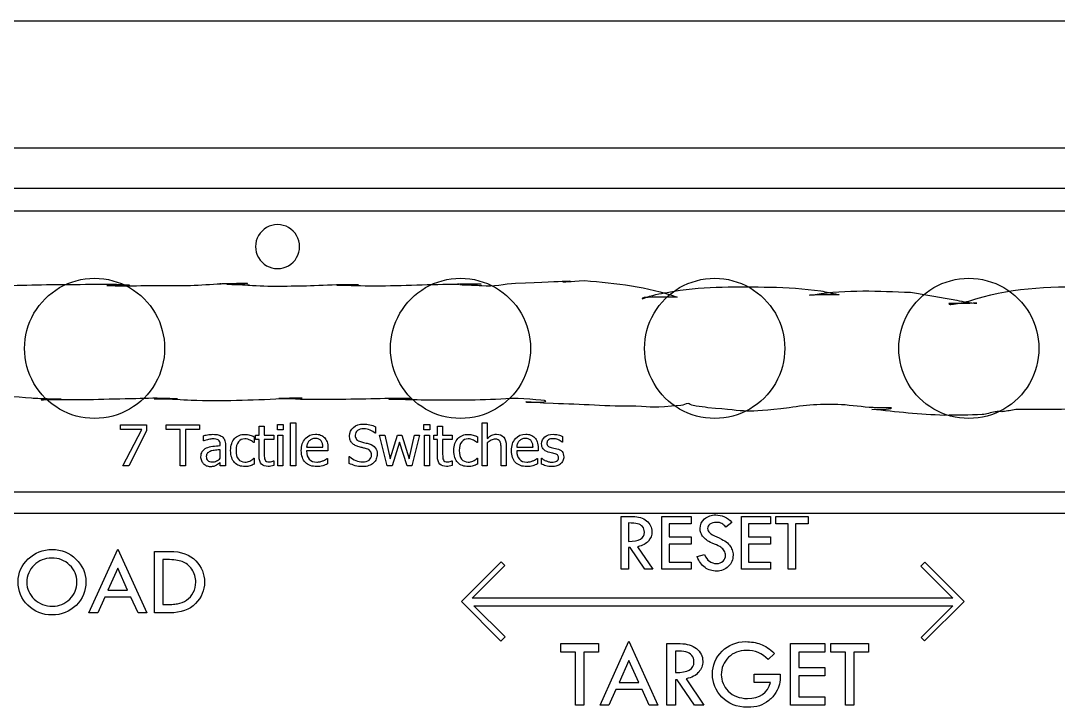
# Model space of a CAD drawing. Extents: x 0 to 339, y 0 to 211.
# Drawn here: x 41.9 to 93.8, y 176.1 to 210.4 of the extents above; entities that cross this region are included whole.
import ezdxf

# ---------------------------------------------------------------- set-up
doc = ezdxf.new("R2010")
doc.units = 0
doc.layers.add('Layer_1', color=7, linetype='CONTINUOUS')

msp = doc.modelspace()

# ---------------------------------------------------------------- linework, layer by layer
at = {"layer": 'Layer_1', "color": 7}
for p, q in [((0.13229, 210.418888), (338.58731, 210.418888)), ((71.95425, 185.655281), (72.52476, 185.655281)), ((71.95426, 183.021851), (71.95425, 185.655281)), ((73.98616, 185.655281), (75.44551, 185.655281)), ((73.98616, 183.021851), (73.98616, 185.655281)), ((75.44551, 185.655281), (75.44551, 185.295621)), ((77.95491, 185.655281), (79.41426, 185.655281)), ((77.95491, 183.021851), (77.95491, 185.655281)), ((79.41426, 185.655281), (79.41426, 185.295621)), ((79.67471, 185.655281), (81.28494, 185.655281)), ((79.67471, 185.295621), (79.67471, 185.655281)), ((81.28494, 185.655281), (81.28494, 185.295621)), ((72.31394, 185.336981), (72.31392, 185.336961)), ((72.31392, 185.336961), (72.31392, 184.419181)), ((75.44551, 185.295621), (74.3417, 185.295621)), ((74.3417, 185.295621), (74.3417, 184.638291)), ((77.47536, 185.363831), (77.1839, 185.130251)), ((77.47538, 185.363781), (77.47536, 185.363831)), ((79.41426, 185.295621), (78.31045, 185.295621)), ((78.31045, 185.295621), (78.31045, 184.638291)), ((80.30102, 185.295621), (79.67471, 185.295621)), ((80.30102, 183.021851), (80.30102, 185.295621)), ((81.28494, 185.295621), (80.65656, 185.295621)), ((80.65656, 185.295621), (80.65656, 183.021851)), ((74.3417, 184.638291), (75.44551, 184.638291)), ((75.44551, 184.638291), (75.44551, 184.282761)), ((78.31045, 184.638291), (79.41426, 184.638291)), ((79.41426, 184.638291), (79.41426, 184.282761)), ((72.39453, 184.104991), (72.31393, 184.104991)), ((72.31393, 184.104991), (72.31393, 183.021851)), ((73.12627, 183.021851), (72.39453, 184.104991)), ((72.77074, 184.148401), (73.53761, 183.021851)), ((75.44551, 184.282761), (74.3417, 184.282761)), ((74.3417, 184.282761), (74.3417, 183.377391)), ((79.41426, 184.282761), (78.31045, 184.282761)), ((78.31045, 184.282761), (78.31045, 183.377391)), ((45.35304, 180.845031), (46.79034, 184.035531)), ((46.79034, 184.035531), (48.2421, 180.845031)), ((48.63157, 183.917361), (49.37674, 183.917361)), ((48.63157, 180.845031), (48.63157, 183.917361)), ((75.74938, 183.656381), (76.10905, 183.757671)), ((46.79034, 183.073311), (46.29597, 181.980871)), ((47.28471, 181.980871), (46.79034, 183.073311)), ((49.26338, 183.507431), (49.05118, 183.507401)), ((49.05118, 183.507401), (49.05118, 181.259821)), ((65.95322, 183.393821), (63.96987, 181.410481)), ((64.58276, 181.669891), (66.12995, 183.217091)), ((66.12995, 183.217091), (65.95322, 183.393821)), ((72.31393, 183.021851), (71.95426, 183.021851)), ((73.53761, 183.021851), (73.12627, 183.021851)), ((75.44551, 183.021851), (73.98616, 183.021851)), ((74.3417, 183.377391), (75.44551, 183.377391)), ((75.44551, 183.377391), (75.44551, 183.021851)), ((79.41426, 183.021851), (77.95491, 183.021851)), ((78.31045, 183.377391), (79.41426, 183.377391)), ((79.41426, 183.377391), (79.41426, 183.021851)), ((80.65656, 183.021851), (80.30102, 183.021851)), ((87.12299, 183.380381), (86.92351, 183.180911)), ((86.92351, 183.180911), (88.52032, 181.584111)), ((89.08462, 181.418751), (87.12299, 183.380381)), ((44.75136, 182.381191), (44.75136, 182.381191)), ((46.13921, 181.631201), (45.78954, 180.845031)), ((47.44387, 181.631201), (46.13921, 181.631201)), ((46.29597, 181.980871), (47.28471, 181.980871)), ((47.8032, 180.845031), (47.44387, 181.631201)), ((64.49594, 181.584111), (64.58276, 181.669891)), ((88.52032, 181.584111), (64.49594, 181.584111)), ((49.05118, 181.259821), (49.07528, 181.259821)), ((63.96987, 181.410481), (65.94081, 179.439541)), ((66.14545, 179.644181), (64.58999, 181.199641)), ((64.58999, 181.199641), (88.52548, 181.199641)), ((88.52548, 181.199641), (86.9385, 179.612651)), ((87.10852, 179.442641), (89.08462, 181.418751)), ((45.78954, 180.845031), (45.35304, 180.845031)), ((48.2421, 180.845031), (47.8032, 180.845031)), ((49.38157, 180.845031), (48.63157, 180.845031)), ((65.94081, 179.439541), (66.14545, 179.644181)), ((70.89814, 176.237961), (72.33543, 179.428471)), ((72.33543, 179.428471), (73.7872, 176.237961)), ((86.9385, 179.612651), (87.10852, 179.442641)), ((68.93874, 179.310301), (70.81735, 179.310301)), ((68.93874, 178.890691), (68.93874, 179.310301)), ((69.66945, 178.890691), (68.93874, 178.890691)), ((69.66945, 176.237961), (69.66945, 178.890691)), ((70.81735, 178.890691), (70.08424, 178.890691)), ((70.08424, 178.890691), (70.08424, 176.237961)), ((70.81735, 179.310301), (70.81735, 178.890691)), ((74.2369, 176.237961), (74.23695, 179.310301)), ((74.23695, 179.310301), (74.90255, 179.310301)), ((74.65657, 178.938921), (74.65657, 177.868181)), ((74.65657, 178.938901), (74.65657, 178.938921)), ((80.4178, 179.310301), (82.12037, 179.310301)), ((80.4178, 176.237961), (80.4178, 179.310301)), ((82.12037, 178.890691), (80.83259, 178.890691)), ((80.83259, 178.890691), (80.83259, 178.123811)), ((82.12037, 179.310301), (82.12037, 178.890691)), ((82.42422, 179.310301), (84.30283, 179.310301)), ((82.42422, 178.890691), (82.42422, 179.310301)), ((83.15493, 178.890691), (82.42422, 178.890691)), ((83.15493, 176.237961), (83.15493, 178.890691)), ((84.30283, 178.890691), (83.56972, 178.890691)), ((83.56972, 178.890691), (83.56972, 176.237961)), ((84.30283, 179.310301), (84.30283, 178.890691)), ((72.33543, 178.466251), (71.84106, 177.373811)), ((72.82981, 177.373811), (72.33543, 178.466251)), ((79.60993, 178.820751), (79.29883, 178.514481)), ((79.60994, 178.820721), (79.60993, 178.820751)), ((80.83259, 178.123811), (82.12037, 178.123811)), ((82.12037, 178.123811), (82.12037, 177.709021)), ((71.84106, 177.373811), (72.82981, 177.373811)), ((74.75062, 177.501621), (74.65652, 177.501621)), ((74.65652, 177.501621), (74.65652, 176.237961)), ((75.60431, 176.237961), (74.75062, 177.501621)), ((75.18952, 177.552271), (76.08421, 176.237961)), ((78.58742, 177.373811), (78.58742, 177.793421)), ((78.58742, 177.793421), (79.8969, 177.793421)), ((79.417, 177.373811), (78.58742, 177.373811)), ((82.12037, 177.709021), (80.83259, 177.709021)), ((80.83259, 177.709021), (80.83259, 176.652751)), ((71.68431, 177.024131), (71.33463, 176.237961)), ((72.98897, 177.024131), (71.68431, 177.024131)), ((73.34829, 176.237961), (72.98897, 177.024131)), ((80.83259, 176.652751), (82.12037, 176.652751)), ((82.12037, 176.652751), (82.12037, 176.237961)), ((70.08424, 176.237961), (69.66945, 176.237961)), ((71.33463, 176.237961), (70.89814, 176.237961)), ((73.7872, 176.237961), (73.34829, 176.237961)), ((74.65652, 176.237961), (74.2369, 176.237961)), ((76.08421, 176.237961), (75.60431, 176.237961)), ((82.12037, 176.237961), (80.4178, 176.237961)), ((83.56972, 176.237961), (83.15493, 176.237961))]:
    msp.add_line(p, q, dxfattribs=at)
at = {"layer": 'Layer_1', "color": 6}
for p, q in [((6.47757, 204.072506), (116.13033, 204.072506)), ((7.53177, 202.061561), (114.59278, 202.061561)), ((55.43087, 188.188771), (55.43087, 190.332991)), ((55.43087, 190.332991), (55.68994, 190.332991)), ((55.68994, 190.332991), (55.68994, 188.188771)), ((64.99446, 188.188661), (64.99446, 190.332881)), ((64.99446, 190.332881), (65.25353, 190.332881)), ((65.25353, 190.332881), (65.25353, 189.557051)), ((46.92976, 189.999511), (46.92976, 190.240671)), ((46.92976, 190.240671), (48.23201, 190.240671)), ((47.99085, 189.999511), (46.92976, 189.999511)), ((47.05103, 188.188771), (47.99085, 189.999511)), ((48.23201, 189.933361), (47.34455, 188.188771)), ((48.23201, 190.240671), (48.23201, 189.933361)), ((49.2173, 189.998131), (49.2173, 190.240671)), ((49.2173, 190.240671), (50.86819, 190.240671)), ((49.90632, 189.998131), (49.2173, 189.998131)), ((49.90632, 188.188771), (49.90632, 189.998131)), ((50.86819, 189.998131), (50.17917, 189.998131)), ((50.17917, 189.998131), (50.17917, 188.188771)), ((50.86819, 190.240671), (50.86819, 189.998131)), ((53.8544, 189.728041), (53.8544, 190.170391)), ((53.8544, 190.170391), (54.11347, 190.170391)), ((54.11347, 190.170391), (54.11347, 189.728041)), ((54.76802, 189.985731), (54.76802, 190.254451)), ((54.76802, 190.254451), (55.06292, 190.254451)), ((55.06292, 189.985731), (54.76802, 189.985731)), ((55.06292, 190.254451), (55.06292, 189.985731)), ((59.67535, 189.819011), (59.65465, 189.819011)), ((59.67535, 190.145601), (59.67535, 189.819011)), ((62.09367, 189.985731), (62.09367, 190.254451)), ((62.09367, 190.254451), (62.38857, 190.254451)), ((62.38857, 189.985731), (62.09367, 189.985731)), ((62.38857, 190.254451), (62.38857, 189.985731)), ((62.76754, 189.728041), (62.76754, 190.170391)), ((62.76754, 190.170391), (63.02661, 190.170391)), ((63.02661, 190.170391), (63.02661, 189.728041)), ((51.07207, 189.431521), (51.07207, 189.694721)), ((51.08727, 189.431521), (51.07207, 189.431521)), ((51.91416, 189.201551), (51.91416, 189.251151)), ((53.60351, 189.354551), (53.58831, 189.354551)), ((53.60351, 189.645311), (53.60351, 189.354551)), ((53.67939, 189.513061), (53.67939, 189.728041)), ((53.67939, 189.728041), (53.8544, 189.728041)), ((53.8544, 189.513061), (53.67939, 189.513061)), ((53.8544, 188.660061), (53.8544, 189.513061)), ((54.11347, 189.728041), (54.59027, 189.728041)), ((54.59027, 189.513061), (54.11347, 189.513061)), ((54.11347, 189.513061), (54.11347, 188.781331)), ((54.59027, 189.728041), (54.59027, 189.513061)), ((54.78595, 188.188771), (54.78595, 189.728041)), ((54.78595, 189.728041), (55.04502, 189.728041)), ((55.04502, 189.728041), (55.04502, 188.188771)), ((60.25951, 188.188771), (59.86539, 189.728041)), ((59.86539, 189.728041), (60.13549, 189.728041)), ((60.13549, 189.728041), (60.40696, 188.536031)), ((60.40696, 188.536031), (60.77214, 189.728041)), ((60.87136, 189.375261), (60.49791, 188.188771)), ((60.77214, 189.728041), (60.98574, 189.728041)), ((61.24757, 188.188771), (60.87136, 189.375261)), ((60.98574, 189.728041), (61.36056, 188.536031)), ((61.36056, 188.536031), (61.61688, 189.728041)), ((61.87733, 189.728041), (61.48734, 188.188771)), ((61.61688, 189.728041), (61.87733, 189.728041)), ((62.1116, 188.188771), (62.1116, 189.728041)), ((62.1116, 189.728041), (62.37067, 189.728041)), ((62.37067, 189.728041), (62.37067, 188.188771)), ((62.59253, 189.513061), (62.59253, 189.728041)), ((62.59253, 189.728041), (62.76754, 189.728041)), ((62.76754, 189.513061), (62.59253, 189.513061)), ((62.76754, 188.660061), (62.76754, 189.513061)), ((63.02661, 189.728041), (63.50341, 189.728041)), ((63.50341, 189.513061), (63.02661, 189.513061)), ((63.02661, 189.513061), (63.02661, 188.781331)), ((63.50341, 189.728041), (63.50341, 189.513061)), ((64.7602, 189.354551), (64.745, 189.354551)), ((64.7602, 189.645311), (64.7602, 189.354551)), ((65.25353, 189.337941), (65.25353, 188.188661)), ((69.02109, 189.376581), (69.00729, 189.376581)), ((69.02109, 189.653561), (69.02109, 189.376581)), ((51.91412, 188.567731), (51.91412, 188.994921)), ((52.1717, 189.241341), (52.1717, 188.188521)), ((56.22736, 189.129931), (57.0418, 189.129971)), ((57.29398, 188.931581), (56.22738, 188.931581)), ((57.29398, 189.072141), (57.29398, 188.931581)), ((65.9453, 188.188771), (65.9453, 189.065201)), ((66.20438, 189.187711), (66.20437, 188.188771)), ((66.728, 189.129931), (67.54244, 189.129971)), ((67.79462, 188.931581), (66.72802, 188.931581)), ((67.79462, 189.072141), (67.79462, 188.931581)), ((51.91401, 188.188521), (51.91412, 188.352761)), ((51.91413, 188.567811), (51.91412, 188.567731)), ((53.58827, 188.566291), (53.60347, 188.566291)), ((53.60347, 188.566291), (53.60347, 188.275531)), ((54.57495, 188.435491), (54.59015, 188.435491)), ((54.59015, 188.435491), (54.59015, 188.202601)), ((57.24985, 188.564991), (57.26505, 188.564991)), ((57.26505, 188.564991), (57.26505, 188.282501)), ((58.3592, 188.311431), (58.3592, 188.653191)), ((58.3592, 188.653191), (58.3785, 188.653191)), ((63.4881, 188.435491), (63.5033, 188.435491)), ((63.5033, 188.435491), (63.5033, 188.202601)), ((64.74505, 188.566291), (64.76025, 188.566291)), ((64.76025, 188.566291), (64.76025, 188.275531)), ((67.7505, 188.564991), (67.7657, 188.564991)), ((67.7657, 188.564991), (67.7657, 188.282501)), ((67.96412, 188.281061), (67.96412, 188.571821)), ((67.96412, 188.571821), (67.97792, 188.571821)), ((47.34455, 188.188771), (47.05103, 188.188771)), ((50.17917, 188.188771), (49.90632, 188.188771)), ((52.1717, 188.188521), (51.91401, 188.188521)), ((53.14868, 188.154331), (53.14884, 188.154321)), ((54.30352, 188.158501), (54.30364, 188.158451)), ((55.04502, 188.188771), (54.78595, 188.188771)), ((55.68994, 188.188771), (55.43087, 188.188771)), ((56.73864, 188.153001), (56.73863, 188.152941)), ((59.03312, 188.151551), (59.03306, 188.151561)), ((60.49791, 188.188771), (60.25951, 188.188771)), ((61.48734, 188.188771), (61.24757, 188.188771)), ((62.37067, 188.188771), (62.1116, 188.188771)), ((63.21667, 188.158501), (63.21678, 188.158451)), ((64.30546, 188.154331), (64.30543, 188.154321)), ((65.25353, 188.188661), (64.99446, 188.188661)), ((66.20437, 188.188771), (65.9453, 188.188771)), ((67.23929, 188.153001), (67.23927, 188.152941)), ((68.47535, 188.151561), (68.47537, 188.151561)), ((114.59278, 185.805561), (7.53177, 185.805561))]:
    msp.add_line(p, q, dxfattribs=at)
at = {"layer": 'Layer_1', "color": 3}
for p, q in [((9.20218, 200.925678), (113.05593, 200.925678)), ((113.05593, 186.874654), (9.20218, 186.874654))]:
    msp.add_line(p, q, dxfattribs=at)
at = {"layer": 'Layer_1', "color": 1}
for p, q in [((54.77701, 200.238386), (54.77701, 200.238386)), ((45.63278, 190.558181), (45.63278, 190.558181)), ((63.92079, 190.558181), (63.92079, 190.558181)), ((76.62079, 190.558181), (76.62079, 190.558181)), ((89.32078, 190.558181), (89.32078, 190.558181))]:
    msp.add_line(p, q, dxfattribs=at)
for points in [[(54.77701, 200.238386), (54.384018, 200.238386), (54.020878, 200.028727), (53.824382, 199.688386)], [(55.729638, 199.688386), (55.533142, 200.028727), (55.170002, 200.238386), (54.77701, 200.238386)], [(53.824382, 199.688386), (53.627886, 199.348045), (53.627886, 198.928727), (53.824382, 198.588386)], [(55.729638, 198.588386), (55.926134, 198.928727), (55.926134, 199.348045), (55.729638, 199.688386)], [(53.824382, 198.588386), (54.020878, 198.248045), (54.384018, 198.038386), (54.77701, 198.038386)], [(54.77701, 198.038386), (55.170002, 198.038386), (55.533142, 198.248045), (55.729638, 198.588386)], [(42.601691, 195.808181), (43.226906, 196.891085), (44.38235, 197.558181), (45.63278, 197.558181)], [(45.63278, 197.558181), (46.88321, 197.558181), (48.038654, 196.891085), (48.663869, 195.808181)], [(60.889701, 195.808181), (61.514916, 196.891085), (62.67036, 197.558181), (63.92079, 197.558181)], [(63.92079, 197.558181), (65.17122, 197.558181), (66.326664, 196.891085), (66.951879, 195.808181)], [(73.589701, 195.808181), (74.214916, 196.891085), (75.37036, 197.558181), (76.62079, 197.558181)], [(76.62079, 197.558181), (77.87122, 197.558181), (79.026664, 196.891085), (79.651879, 195.808181)], [(86.289691, 195.808181), (86.914906, 196.891085), (88.07035, 197.558181), (89.32078, 197.558181)], [(89.32078, 197.558181), (90.57121, 197.558181), (91.726654, 196.891085), (92.351869, 195.808181)], [(42.601691, 192.308181), (41.976476, 193.391085), (41.976476, 194.725277), (42.601691, 195.808181)], [(48.663869, 195.808181), (49.289084, 194.725277), (49.289084, 193.391085), (48.663869, 192.308181)], [(60.889701, 192.308181), (60.264486, 193.391085), (60.264486, 194.725277), (60.889701, 195.808181)], [(66.951879, 195.808181), (67.577094, 194.725277), (67.577094, 193.391085), (66.951879, 192.308181)], [(73.589701, 192.308181), (72.964486, 193.391085), (72.964486, 194.725277), (73.589701, 195.808181)], [(79.651879, 195.808181), (80.277094, 194.725277), (80.277094, 193.391085), (79.651879, 192.308181)], [(86.289691, 192.308181), (85.664476, 193.391085), (85.664476, 194.725277), (86.289691, 195.808181)], [(92.351869, 195.808181), (92.977084, 194.725277), (92.977084, 193.391085), (92.351869, 192.308181)], [(45.63278, 190.558181), (44.38235, 190.558181), (43.226906, 191.225277), (42.601691, 192.308181)], [(48.663869, 192.308181), (48.038654, 191.225277), (46.88321, 190.558181), (45.63278, 190.558181)], [(63.92079, 190.558181), (62.67036, 190.558181), (61.514916, 191.225277), (60.889701, 192.308181)], [(66.951879, 192.308181), (66.326664, 191.225277), (65.17122, 190.558181), (63.92079, 190.558181)], [(76.62079, 190.558181), (75.37036, 190.558181), (74.214916, 191.225277), (73.589701, 192.308181)], [(79.651879, 192.308181), (79.026664, 191.225277), (77.87122, 190.558181), (76.62079, 190.558181)], [(89.32078, 190.558181), (88.07035, 190.558181), (86.914906, 191.225277), (86.289691, 192.308181)], [(92.351869, 192.308181), (91.726654, 191.225277), (90.57121, 190.558181), (89.32078, 190.558181)]]:
    msp.add_open_spline(points, degree=3, dxfattribs=at)
at = {"layer": 'Layer_1', "color": 3}
for points in [[(66.67062, 197.313548), (72.29469, 197.568291), (66.94877, 197.238268), (70.12738, 197.442876)], [(41.03881, 197.178671), (42.33136, 197.238351), (43.62584, 197.247901), (44.91959, 197.250521)], [(44.91959, 197.250521), (45.60566, 197.274071), (46.29374, 197.279251), (46.97974, 197.247221)], [(47.36862, 197.220841), (46.99487, 197.197141), (46.61975, 197.207381), (46.24531, 197.200641)], [(46.24531, 197.200641), (46.81002, 197.169741), (47.37462, 197.173511), (47.93953, 197.192441)], [(46.97974, 197.247221), (47.10952, 197.241121), (47.49828, 197.229061), (47.36862, 197.220841)], [(47.93953, 197.192441), (48.05316, 197.196141), (48.16673, 197.202971), (48.28042, 197.203501)], [(48.28042, 197.203501), (48.99358, 197.206801), (49.70714, 197.180151), (50.41992, 197.203624)], [(50.41992, 197.203624), (50.9334, 197.220534), (51.4446, 197.266144), (51.95848, 197.281594)], [(51.95848, 197.281594), (51.48571, 197.283894), (53.63859, 197.333064), (53.21992, 197.293814)], [(52.75653, 197.247404), (54.40828, 197.155994), (52.06366, 197.282734), (53.5175, 197.204494)], [(52.27496, 197.272714), (52.11502, 197.256694), (52.59603, 197.256284), (52.75653, 197.247404)], [(53.21992, 197.293814), (52.90623, 197.264404), (52.58846, 197.304114), (52.27496, 197.272714)], [(53.5175, 197.204494), (54.54573, 197.133384), (55.57917, 197.184914), (56.60931, 197.190524)], [(56.60931, 197.190524), (57.20166, 197.233364), (57.79668, 197.256024), (58.3907, 197.246754)], [(58.81373, 197.231334), (58.45382, 197.215174), (58.09325, 197.221934), (57.73301, 197.217214)], [(57.73301, 197.217214), (58.36805, 197.202454), (59.00325, 197.182054), (59.6385, 197.188514)], [(58.3907, 197.246754), (58.53178, 197.244554), (58.95469, 197.237654), (58.81373, 197.231334)], [(59.6385, 197.188514), (61.03634, 197.174124), (62.43188, 197.270594), (63.82909, 197.265214)], [(63.82909, 197.265214), (63.40412, 197.274814), (65.2719, 197.285914), (64.91175, 197.262914)], [(63.89819, 197.244744), (63.7594, 197.236244), (64.17603, 197.232314), (64.31496, 197.226344)], [(64.91175, 197.262914), (64.57453, 197.241364), (64.23547, 197.265414), (63.89819, 197.244744)], [(64.31496, 197.226344), (64.81138, 197.205024), (64.54195, 197.220844), (64.99248, 197.189594)], [(64.99248, 197.189594), (65.55516, 197.133144), (66.11242, 197.288264), (66.67062, 197.313548)], [(70.12738, 197.442876), (71.68036, 197.317161), (73.26309, 197.149067), (74.73842, 196.616222)], [(74.5955, 196.917146), (76.18329, 197.181307), (77.79053, 197.128712), (79.39424, 197.116743)], [(79.39424, 197.116743), (80.24758, 197.110343), (81.0763, 197.040383), (81.91987, 196.924176)], [(89.31448, 196.420618), (91.24682, 197.066056), (93.30579, 197.175335), (95.32739, 197.127515)], [(73.09328, 196.593392), (73.05508, 196.591492), (72.95867, 196.524162), (72.99588, 196.532912)], [(72.99588, 196.532912), (73.12226, 196.562632), (73.24014, 196.621592), (73.36497, 196.657286)], [(74.74042, 196.621522), (74.19137, 196.612122), (73.6417, 196.621257), (73.09328, 196.593392)], [(73.36497, 196.657286), (73.84928, 196.795758), (74.07122, 196.820976), (74.5955, 196.917146)], [(74.73842, 196.616222), (74.73921, 196.618022), (74.73942, 196.619722), (74.74042, 196.621522)], [(82.84599, 196.738693), (81.25207, 196.715473), (81.07755, 196.693103), (81.64118, 196.750343)], [(81.64118, 196.750343), (83.22673, 197.017899), (84.81168, 196.911255), (86.41397, 196.856574)], [(81.91987, 196.924176), (82.20481, 196.882036), (82.48359, 196.810802), (82.76569, 196.754623)], [(82.76569, 196.754623), (82.79249, 196.749323), (82.87333, 196.739093), (82.84599, 196.738693)], [(86.41397, 196.856574), (87.18336, 196.729138), (87.95211, 196.599754), (88.71961, 196.461677)], [(88.32487, 196.289937), (88.30187, 196.288984), (88.36087, 196.255727), (88.38387, 196.253807)], [(89.71793, 196.308507), (89.25358, 196.302307), (88.78888, 196.308957), (88.32487, 196.289937)], [(88.38387, 196.253807), (88.44297, 196.248907), (88.50224, 196.263007), (88.56115, 196.270187)], [(88.56115, 196.270187), (88.81674, 196.301387), (89.06731, 196.348917), (89.31448, 196.420618)], [(88.71961, 196.461677), (89.04529, 196.403087), (89.38527, 196.316083), (89.71793, 196.308507)], [(42.48148, 191.562161), (41.66141, 191.639161), (40.81772, 191.735191), (40.01085, 191.539061)], [(43.44107, 191.490661), (42.33015, 191.492661), (43.40277, 191.486661), (43.94769, 191.516561)], [(42.79604, 191.548261), (42.69117, 191.552261), (42.58634, 191.557261), (42.48148, 191.562161)], [(43.53896, 191.523561), (43.26691, 191.529561), (43.06591, 191.537161), (42.79604, 191.548261)], [(47.6991, 191.540461), (46.2794, 191.524461), (44.86076, 191.449661), (43.44107, 191.490661)], [(43.94769, 191.516561), (44.08374, 191.524561), (43.67519, 191.520561), (43.53896, 191.523561)], [(49.3891, 191.548461), (48.82559, 191.566961), (48.26238, 191.571661), (47.6991, 191.540461)], [(48.96549, 191.537461), (48.85096, 191.541461), (48.50711, 191.538461), (48.6217, 191.538461)], [(48.6217, 191.538461), (49.80893, 191.538651), (50.11997, 191.525161), (49.3891, 191.548461)], [(50.46401, 191.459461), (49.9634, 191.474761), (49.46566, 191.520661), (48.96549, 191.537461)], [(54.97326, 191.536561), (53.4718, 191.453461), (51.96725, 191.408441), (50.46401, 191.459461)], [(55.16161, 191.550661), (54.3363, 191.555661), (55.27953, 191.548661), (56.00162, 191.563661)], [(55.24597, 191.559361), (55.15497, 191.553361), (55.06416, 191.544161), (54.97326, 191.536561)], [(59.1953, 191.523961), (57.85177, 191.513761), (56.50342, 191.452861), (55.16161, 191.550661)], [(55.7338, 191.570661), (55.55543, 191.572661), (55.42394, 191.570951), (55.24597, 191.559361)], [(56.00162, 191.563661), (56.09092, 191.565661), (55.8231, 191.569661), (55.7338, 191.570661)], [(61.08605, 191.552661), (60.45571, 191.558661), (59.82543, 191.538961), (59.1953, 191.523961)], [(60.78396, 191.507261), (60.64082, 191.512261), (60.2114, 191.507071), (60.35436, 191.516261)], [(60.35436, 191.516261), (60.70442, 191.537561), (61.05579, 191.528461), (61.40607, 191.545661)], [(62.34304, 191.474961), (61.82159, 191.472961), (61.30483, 191.488761), (60.78396, 191.507261)], [(61.40607, 191.545661), (61.51264, 191.550661), (61.19272, 191.549661), (61.08605, 191.552661)], [(66.44058, 191.550561), (65.07752, 191.452461), (63.70848, 191.470861), (62.34304, 191.474961)], [(68.55009, 191.297281), (65.6744, 191.488721), (68.20391, 191.266381), (68.18238, 191.426611)], [(68.18238, 191.426611), (68.17638, 191.473611), (66.64905, 191.574101), (66.44058, 191.550561)], [(72.67841, 191.172741), (71.30052, 191.131241), (69.92727, 191.287131), (68.55009, 191.297281)], [(74.93019, 191.196841), (73.52712, 191.095641), (73.54854, 191.106241), (72.67841, 191.172741)], [(75.28925, 191.308511), (75.16461, 191.295311), (75.05521, 191.205851), (74.93019, 191.196841)], [(75.40171, 191.246811), (75.36101, 191.259811), (75.33181, 191.313011), (75.28925, 191.308511)], [(75.69881, 191.177911), (75.59862, 191.195111), (75.49856, 191.215911), (75.40171, 191.246811)], [(76.28458, 191.095011), (76.08932, 191.122611), (75.89316, 191.144511), (75.69881, 191.177911)], [(80.34477, 191.083211), (77.96866, 190.833101), (78.43755, 190.910121), (76.28458, 191.095011)], [(83.13303, 191.229181), (82.18123, 191.283681), (81.27212, 191.262281), (80.34477, 191.083211)], [(84.73872, 191.086181), (84.20004, 191.111981), (83.6692, 191.175681), (83.13303, 191.229181)], [(84.47726, 191.011881), (84.79082, 191.026281), (85.116, 190.969281), (85.41794, 191.055081)], [(88.10104, 190.708821), (86.88738, 190.757521), (85.68429, 190.879811), (84.47726, 191.011881)], [(85.41794, 191.055081), (85.63596, 191.116981), (84.96511, 191.075381), (84.73872, 191.086181)], [(90.63541, 190.884541), (90.41571, 190.851741), (90.20442, 190.762991), (89.98264, 190.750321)], [(90.84972, 190.910941), (90.77832, 190.901941), (90.70685, 190.893341), (90.63541, 190.884541)], [(91.01788, 190.896541), (90.96198, 190.890541), (90.90577, 190.906541), (90.84972, 190.910941)], [(91.66982, 191.003001), (91.45251, 190.967501), (91.2367, 190.921101), (91.01788, 190.896541)], [(96.89533, 191.088601), (95.15487, 191.027701), (93.41103, 190.980891), (91.66982, 191.003001)], [(89.98264, 190.750321), (89.35631, 190.714521), (88.72824, 190.722621), (88.10104, 190.708821)]]:
    msp.add_open_spline(points, degree=3, dxfattribs=at)
at = {"layer": 'Layer_1', "color": 6}
for points in [[(51.2774, 189.740221), (51.366513, 189.756754), (51.454707, 189.765021), (51.54198, 189.765021)], [(51.54198, 189.765021), (51.647627, 189.765021), (51.73674, 189.756754), (51.80932, 189.740221)], [(52.85662, 189.708711), (52.947567, 189.745444), (53.044947, 189.763811), (53.14876, 189.763811)], [(53.14876, 189.763811), (53.23328, 189.763811), (53.314583, 189.751878), (53.39267, 189.728011)], [(56.16123, 189.547511), (56.292603, 189.696344), (56.4644, 189.770761), (56.67662, 189.770761)], [(56.67662, 189.770761), (56.77216, 189.770761), (56.85668, 189.756994), (56.93018, 189.729461)], [(58.37448, 189.690861), (58.37448, 189.857141), (58.439247, 189.996321), (58.56878, 190.108401)], [(58.56878, 190.108401), (58.698313, 190.221401), (58.863677, 190.277901), (59.06487, 190.277901)], [(58.77547, 189.952631), (58.697377, 189.893831), (58.65833, 189.816201), (58.65833, 189.719741)], [(59.08277, 190.042231), (58.95599, 190.042231), (58.853557, 190.012364), (58.77547, 189.952631)], [(59.06487, 190.277901), (59.17971, 190.277901), (59.288117, 190.266401), (59.39009, 190.243401)], [(59.40385, 189.974731), (59.301877, 190.019731), (59.19485, 190.042231), (59.08277, 190.042231)], [(59.39009, 190.243401), (59.492983, 190.220401), (59.58807, 190.187801), (59.67535, 190.145601)], [(59.65465, 189.819011), (59.58945, 189.878744), (59.50585, 189.930651), (59.40385, 189.974731)], [(64.01331, 189.708711), (64.104257, 189.745444), (64.201637, 189.763811), (64.30545, 189.763811)], [(64.30545, 189.763811), (64.38997, 189.763811), (64.471273, 189.751878), (64.54936, 189.728011)], [(65.48228, 189.715521), (65.557613, 189.752254), (65.637083, 189.770621), (65.72069, 189.770621)], [(65.72069, 189.770621), (65.87227, 189.770621), (65.99078, 189.720551), (66.07622, 189.620411)], [(66.66187, 189.547511), (66.793243, 189.696344), (66.96504, 189.770761), (67.17726, 189.770761)], [(67.17726, 189.770761), (67.272807, 189.770761), (67.357327, 189.756994), (67.43082, 189.729461)], [(68.12813, 189.634251), (68.232857, 189.721524), (68.372037, 189.765161), (68.54567, 189.765161)], [(68.54567, 189.765161), (68.63111, 189.765161), (68.717007, 189.754594), (68.80336, 189.733461)], [(51.07207, 189.694721), (51.11987, 189.708521), (51.188313, 189.723688), (51.2774, 189.740221)], [(51.3298, 189.508721), (51.24896, 189.491254), (51.168117, 189.465521), (51.08727, 189.431521)], [(51.54064, 189.536321), (51.480907, 189.536321), (51.410627, 189.527121), (51.3298, 189.508721)], [(51.68809, 189.525321), (51.64029, 189.532654), (51.59114, 189.536321), (51.54064, 189.536321)], [(51.80936, 189.484021), (51.776293, 189.505154), (51.73587, 189.518921), (51.68809, 189.525321)], [(51.80932, 189.740221), (51.881893, 189.723688), (51.94712, 189.693821), (52.005, 189.650621)], [(51.88656, 189.397221), (51.86816, 189.434888), (51.842427, 189.463821), (51.80936, 189.484021)], [(51.91416, 189.251151), (51.91416, 189.311818), (51.90496, 189.360508), (51.88656, 189.397221)], [(52.005, 189.650621), (52.061067, 189.608354), (52.102867, 189.553691), (52.1304, 189.486631)], [(52.1304, 189.486631), (52.157933, 189.419564), (52.1717, 189.337801), (52.1717, 189.241341)], [(52.43085, 188.956311), (52.43085, 189.091358), (52.44875, 189.208031), (52.48455, 189.306331)], [(52.48455, 189.306331), (52.521283, 189.404631), (52.569973, 189.487311), (52.63062, 189.554371)], [(52.63062, 189.554371), (52.69122, 189.621438), (52.766553, 189.672884), (52.85662, 189.708711)], [(52.8207, 189.386181), (52.739853, 189.285128), (52.69943, 189.141814), (52.69943, 188.956241)], [(53.14454, 189.539151), (53.010407, 189.539151), (52.90246, 189.488161), (52.8207, 189.386181)], [(53.2851, 189.518451), (53.236433, 189.532251), (53.18958, 189.539151), (53.14454, 189.539151)], [(53.41188, 189.470251), (53.376013, 189.488651), (53.333753, 189.504718), (53.2851, 189.518451)], [(53.39267, 189.728011), (53.471683, 189.704144), (53.541963, 189.676578), (53.60351, 189.645311)], [(53.51661, 189.408251), (53.488143, 189.428451), (53.453233, 189.449118), (53.41188, 189.470251)], [(53.58831, 189.354551), (53.56991, 189.370151), (53.54601, 189.388051), (53.51661, 189.408251)], [(55.96417, 188.949451), (55.96417, 189.200251), (56.029857, 189.399604), (56.16123, 189.547511)], [(56.26596, 189.300811), (56.24576, 189.252144), (56.232893, 189.195184), (56.22736, 189.129931)], [(56.35416, 189.435851), (56.31556, 189.395451), (56.28616, 189.350438), (56.26596, 189.300811)], [(56.48507, 189.525451), (56.43727, 189.505251), (56.393633, 189.475384), (56.35416, 189.435851)], [(56.66146, 189.557151), (56.59256, 189.557151), (56.533763, 189.546584), (56.48507, 189.525451)], [(56.83647, 189.526851), (56.789603, 189.547051), (56.731267, 189.557151), (56.66146, 189.557151)], [(56.9536, 189.438651), (56.923267, 189.477251), (56.884223, 189.506651), (56.83647, 189.526851)], [(56.93018, 189.729461), (57.003673, 189.701928), (57.06798, 189.658751), (57.1231, 189.599931)], [(57.017, 189.310491), (57.002267, 189.361024), (56.981133, 189.403744), (56.9536, 189.438651)], [(57.0418, 189.129971), (57.0398, 189.199791), (57.031533, 189.259964), (57.017, 189.310491)], [(57.1231, 189.599931), (57.178233, 189.541131), (57.220493, 189.469014), (57.24988, 189.383581)], [(57.24988, 189.383581), (57.27928, 189.299061), (57.29398, 189.195248), (57.29398, 189.072141)], [(58.40888, 189.478641), (58.385947, 189.540174), (58.37448, 189.610914), (58.37448, 189.690861)], [(58.50808, 189.320171), (58.465813, 189.365171), (58.432747, 189.417994), (58.40888, 189.478641)], [(58.65691, 189.208551), (58.600843, 189.237018), (58.551233, 189.274224), (58.50808, 189.320171)], [(58.65833, 189.719741), (58.65833, 189.632461), (58.681297, 189.563098), (58.72723, 189.511651)], [(58.72723, 189.511651), (58.773163, 189.460184), (58.839767, 189.422521), (58.92704, 189.398661)], [(58.92704, 189.398661), (58.984907, 189.383061), (59.055647, 189.365128), (59.13926, 189.344861)], [(59.13926, 189.344861), (59.22286, 189.325594), (59.29222, 189.307694), (59.34734, 189.291161)], [(59.34734, 189.291161), (59.48882, 189.247961), (59.592173, 189.182734), (59.6574, 189.095481)], [(63.58744, 188.956311), (63.58744, 189.091358), (63.605373, 189.208031), (63.64124, 189.306331)], [(63.64124, 189.306331), (63.677973, 189.404631), (63.726663, 189.487311), (63.78731, 189.554371)], [(63.78731, 189.554371), (63.847977, 189.621438), (63.92331, 189.672884), (64.01331, 189.708711)], [(63.97749, 189.386181), (63.896643, 189.285128), (63.85622, 189.141814), (63.85622, 188.956241)], [(64.30133, 189.539151), (64.167197, 189.539151), (64.05925, 189.488161), (63.97749, 189.386181)], [(64.44189, 189.518451), (64.393223, 189.532251), (64.34637, 189.539151), (64.30133, 189.539151)], [(64.56867, 189.470251), (64.532803, 189.488651), (64.490543, 189.504718), (64.44189, 189.518451)], [(64.54936, 189.728011), (64.628367, 189.704144), (64.698647, 189.676578), (64.7602, 189.645311)], [(64.6734, 189.408251), (64.644933, 189.428451), (64.610023, 189.449118), (64.56867, 189.470251)], [(64.745, 189.354551), (64.7266, 189.370151), (64.702733, 189.388051), (64.6734, 189.408251)], [(65.25353, 189.557051), (65.330703, 189.625951), (65.406953, 189.678774), (65.48228, 189.715521)], [(65.45335, 189.471611), (65.385363, 189.437611), (65.318757, 189.393054), (65.25353, 189.337941)], [(65.65316, 189.524011), (65.588827, 189.524011), (65.522223, 189.506544), (65.45335, 189.471611)], [(65.8075, 189.495111), (65.769833, 189.514378), (65.718387, 189.524011), (65.65316, 189.524011)], [(65.8957, 189.409711), (65.874567, 189.448311), (65.845167, 189.476778), (65.8075, 189.495111)], [(65.9343, 189.262261), (65.927633, 189.323794), (65.914767, 189.372944), (65.8957, 189.409711)], [(65.9453, 189.065201), (65.9453, 189.135941), (65.941633, 189.201628), (65.9343, 189.262261)], [(66.07622, 189.620411), (66.16166, 189.521191), (66.20438, 189.376958), (66.20438, 189.187711)], [(66.46481, 188.949451), (66.46481, 189.200251), (66.530497, 189.399604), (66.66187, 189.547511)], [(66.7666, 189.300811), (66.7464, 189.252144), (66.733533, 189.195184), (66.728, 189.129931)], [(66.8548, 189.435851), (66.8162, 189.395451), (66.7868, 189.350438), (66.7666, 189.300811)], [(66.98571, 189.525451), (66.93791, 189.505251), (66.894273, 189.475384), (66.8548, 189.435851)], [(67.1621, 189.557151), (67.0932, 189.557151), (67.034403, 189.546584), (66.98571, 189.525451)], [(67.33711, 189.526851), (67.290243, 189.547051), (67.231907, 189.557151), (67.1621, 189.557151)], [(67.45424, 189.438651), (67.423907, 189.477251), (67.384863, 189.506651), (67.33711, 189.526851)], [(67.43082, 189.729461), (67.504313, 189.701928), (67.56862, 189.658751), (67.62374, 189.599931)], [(67.51764, 189.310491), (67.502973, 189.361024), (67.48184, 189.403744), (67.45424, 189.438651)], [(67.54244, 189.129971), (67.54044, 189.199791), (67.532173, 189.259964), (67.51764, 189.310491)], [(67.62374, 189.599931), (67.678873, 189.541131), (67.721133, 189.469014), (67.75052, 189.383581)], [(67.75052, 189.383581), (67.77992, 189.299061), (67.79462, 189.195248), (67.79462, 189.072141)], [(67.97103, 189.295251), (67.97103, 189.433978), (68.023397, 189.546978), (68.12813, 189.634251)], [(68.05093, 189.036181), (67.997663, 189.107841), (67.97103, 189.194198), (67.97103, 189.295251)], [(68.32379, 189.492401), (68.26499, 189.456601), (68.23559, 189.402398), (68.23559, 189.329791)], [(68.23559, 189.329791), (68.23559, 189.265458), (68.253057, 189.217228), (68.28799, 189.185101)], [(68.54014, 189.546101), (68.4547, 189.546101), (68.382583, 189.528201), (68.32379, 189.492401)], [(68.78543, 189.500601), (68.704583, 189.530934), (68.62282, 189.546101), (68.54014, 189.546101)], [(69.00729, 189.376581), (68.941157, 189.428981), (68.867203, 189.470321), (68.78543, 189.500601)], [(68.80336, 189.733461), (68.88972, 189.712328), (68.962297, 189.685694), (69.02109, 189.653561)], [(50.9468, 188.635231), (50.9468, 188.741804), (50.9693, 188.832298), (51.0143, 188.906711)], [(51.0143, 188.906711), (51.0593, 188.982044), (51.1305, 189.041758), (51.2279, 189.085851)], [(51.2816, 188.833721), (51.2366, 188.790521), (51.2141, 188.729888), (51.2141, 188.651821)], [(51.2279, 189.085851), (51.314253, 189.125384), (51.416227, 189.152484), (51.53382, 189.167151)], [(51.45248, 188.931521), (51.383573, 188.910388), (51.326613, 188.877788), (51.2816, 188.833721)], [(51.67985, 188.971521), (51.586143, 188.962321), (51.510353, 188.948988), (51.45248, 188.931521)], [(51.53382, 189.167151), (51.651413, 189.182751), (51.778193, 189.194218), (51.91416, 189.201551)], [(51.91412, 188.994921), (51.852587, 188.989588), (51.774497, 188.981788), (51.67985, 188.971521)], [(52.48325, 188.600771), (52.448317, 188.701831), (52.43085, 188.820344), (52.43085, 188.956311)], [(52.69943, 188.956241), (52.69943, 188.774334), (52.738473, 188.632394), (52.81656, 188.530421)], [(54.11347, 188.781331), (54.11347, 188.703238), (54.114803, 188.643061), (54.11747, 188.600801)], [(56.16674, 188.359651), (56.031693, 188.498371), (55.96417, 188.694971), (55.96417, 188.949451)], [(56.22738, 188.931581), (56.22738, 188.752434), (56.272393, 188.615551), (56.36242, 188.520931)], [(58.84708, 189.138251), (58.77634, 189.156651), (58.71295, 189.180084), (58.65691, 189.208551)], [(59.04413, 189.090051), (58.991797, 189.101984), (58.926113, 189.118051), (58.84708, 189.138251)], [(59.21777, 189.044551), (59.15437, 189.062951), (59.09649, 189.078118), (59.04413, 189.090051)], [(59.41069, 188.930171), (59.37029, 188.981638), (59.305983, 189.019764), (59.21777, 189.044551)], [(59.35553, 188.480931), (59.432703, 188.544331), (59.47129, 188.627474), (59.47129, 188.730361)], [(59.47129, 188.730361), (59.47129, 188.812121), (59.45109, 188.878724), (59.41069, 188.930171)], [(59.6574, 189.095481), (59.7226, 189.008201), (59.7552, 188.900714), (59.7552, 188.773021)], [(59.7552, 188.773021), (59.7552, 188.693094), (59.738667, 188.614084), (59.7056, 188.535991)], [(63.02661, 188.781331), (63.02661, 188.703238), (63.027943, 188.643061), (63.03061, 188.600801)], [(63.63984, 188.600771), (63.604907, 188.701831), (63.58744, 188.820344), (63.58744, 188.956311)], [(63.85622, 188.956241), (63.85622, 188.774334), (63.895263, 188.632394), (63.97335, 188.530421)], [(66.66739, 188.359651), (66.532337, 188.498371), (66.46481, 188.694971), (66.46481, 188.949451)], [(66.72802, 188.931581), (66.72802, 188.752434), (66.773037, 188.615551), (66.86307, 188.520931)], [(68.30724, 188.879091), (68.189647, 188.913091), (68.10421, 188.965454), (68.05093, 189.036181)], [(68.28799, 189.185101), (68.322923, 189.153834), (68.378963, 189.128101), (68.45611, 189.107901)], [(68.45469, 188.843291), (68.401423, 188.854291), (68.352273, 188.866224), (68.30724, 188.879091)], [(68.58423, 188.814391), (68.551163, 188.822658), (68.507983, 188.832291), (68.45469, 188.843291)], [(68.45611, 189.107901), (68.49471, 189.097768), (68.53743, 189.087668), (68.58427, 189.077601)], [(68.76199, 188.735791), (68.728923, 188.767058), (68.66967, 188.793258), (68.58423, 188.814391)], [(68.58427, 189.077601), (68.63207, 189.068401), (68.682137, 189.057368), (68.73447, 189.044501)], [(68.73447, 189.044501), (68.84839, 189.016034), (68.93383, 188.968721), (68.99079, 188.902561)], [(68.81299, 188.596611), (68.81299, 188.658144), (68.79599, 188.704538), (68.76199, 188.735791)], [(68.99079, 188.902561), (69.048657, 188.836428), (69.07759, 188.746398), (69.07759, 188.632471)], [(50.984, 188.438171), (50.9592, 188.500638), (50.9468, 188.566324), (50.9468, 188.635231)], [(51.0832, 188.282461), (51.041867, 188.324728), (51.0088, 188.376631), (50.984, 188.438171)], [(51.23341, 188.181861), (51.176477, 188.205728), (51.126407, 188.239261), (51.0832, 188.282461)], [(51.2141, 188.651821), (51.2141, 188.563628), (51.2389, 188.497021), (51.2885, 188.452001)], [(51.2885, 188.452001), (51.3381, 188.407001), (51.410677, 188.384501), (51.50623, 188.384501)], [(51.50623, 188.384501), (51.587997, 188.384501), (51.661953, 188.401968), (51.7281, 188.436901)], [(51.72675, 188.220461), (51.680817, 188.196594), (51.63626, 188.178228), (51.59308, 188.165361)], [(51.82872, 188.286561), (51.793787, 188.259028), (51.759797, 188.236994), (51.72675, 188.220461)], [(51.7281, 188.436901), (51.794233, 188.472701), (51.856243, 188.516338), (51.91413, 188.567811)], [(51.91412, 188.352761), (51.892987, 188.337161), (51.86452, 188.315094), (51.82872, 188.286561)], [(52.6307, 188.351351), (52.5673, 188.417484), (52.51815, 188.500624), (52.48325, 188.600771)], [(52.85808, 188.202521), (52.76988, 188.235588), (52.694087, 188.285198), (52.6307, 188.351351)], [(52.81656, 188.530421), (52.895573, 188.429368), (53.0049, 188.378841), (53.14454, 188.378841)], [(53.14454, 188.378841), (53.22906, 188.378841), (53.309443, 188.396308), (53.38569, 188.431241)], [(53.38569, 188.431241), (53.461943, 188.466174), (53.52947, 188.511191), (53.58827, 188.566291)], [(53.50697, 188.231431), (53.46837, 188.214898), (53.43346, 188.202498), (53.40224, 188.194231)], [(53.60347, 188.275531), (53.577737, 188.263598), (53.54557, 188.248898), (53.50697, 188.231431)], [(53.97291, 188.278341), (53.893903, 188.359188), (53.8544, 188.486428), (53.8544, 188.660061)], [(54.30364, 188.158451), (54.16216, 188.158451), (54.051917, 188.198414), (53.97291, 188.278341)], [(54.11747, 188.600801), (54.120137, 188.558534), (54.130703, 188.519031), (54.14917, 188.482291)], [(54.14917, 188.482291), (54.16477, 188.450158), (54.190037, 188.425824), (54.22497, 188.409291)], [(54.22497, 188.409291), (54.259903, 188.393691), (54.307217, 188.385891), (54.36691, 188.385891)], [(54.36691, 188.385891), (54.409177, 188.385891), (54.450057, 188.391858), (54.48955, 188.403791)], [(54.48955, 188.403791), (54.529083, 188.416658), (54.55755, 188.427224), (54.57495, 188.435491)], [(56.73863, 188.152941), (56.493337, 188.152941), (56.302707, 188.221844), (56.16674, 188.359651)], [(56.36242, 188.520931), (56.452453, 188.426304), (56.576937, 188.378991), (56.73587, 188.378991)], [(56.73587, 188.378991), (56.792803, 188.378991), (56.848383, 188.385424), (56.90261, 188.398291)], [(56.90261, 188.398291), (56.957743, 188.411158), (57.007353, 188.427691), (57.05144, 188.447891)], [(57.15205, 188.237001), (57.10705, 188.219534), (57.066627, 188.205768), (57.03078, 188.195701)], [(57.05144, 188.447891), (57.098307, 188.469024), (57.13781, 188.489224), (57.16995, 188.508491)], [(57.26505, 188.282501), (57.234717, 188.270568), (57.19705, 188.255401), (57.15205, 188.237001)], [(57.16995, 188.508491), (57.202083, 188.528691), (57.228717, 188.547524), (57.24985, 188.564991)], [(58.65272, 188.197061), (58.548907, 188.228328), (58.451067, 188.266451), (58.3592, 188.311431)], [(58.3785, 188.653191), (58.468533, 188.568671), (58.57051, 188.502984), (58.68443, 188.456131)], [(58.68443, 188.456131), (58.798343, 188.410198), (58.908127, 188.387231), (59.01378, 188.387231)], [(59.01378, 188.387231), (59.164447, 188.387231), (59.278363, 188.418464), (59.35553, 188.480931)], [(59.56918, 188.337561), (59.503047, 188.277828), (59.428173, 188.231891), (59.34456, 188.199751)], [(59.7056, 188.535991), (59.673467, 188.457904), (59.627993, 188.391761), (59.56918, 188.337561)], [(62.88605, 188.278341), (62.807043, 188.359188), (62.76754, 188.486428), (62.76754, 188.660061)], [(63.21678, 188.158451), (63.0753, 188.158451), (62.965057, 188.198414), (62.88605, 188.278341)], [(63.03061, 188.600801), (63.033277, 188.558534), (63.043843, 188.519031), (63.06231, 188.482291)], [(63.06231, 188.482291), (63.07791, 188.450158), (63.103177, 188.425824), (63.13811, 188.409291)], [(63.13811, 188.409291), (63.173043, 188.393691), (63.220357, 188.385891), (63.28005, 188.385891)], [(63.28005, 188.385891), (63.322317, 188.385891), (63.3632, 188.391858), (63.4027, 188.403791)], [(63.4027, 188.403791), (63.442167, 188.416658), (63.470633, 188.427224), (63.4881, 188.435491)], [(63.78729, 188.351351), (63.72389, 188.417484), (63.67474, 188.500624), (63.63984, 188.600771)], [(64.01467, 188.202521), (63.92647, 188.235588), (63.850677, 188.285198), (63.78729, 188.351351)], [(63.97335, 188.530421), (64.052363, 188.429368), (64.16169, 188.378841), (64.30133, 188.378841)], [(64.30133, 188.378841), (64.38585, 188.378841), (64.466233, 188.396308), (64.54248, 188.431241)], [(64.54248, 188.431241), (64.618733, 188.466174), (64.686257, 188.511191), (64.74505, 188.566291)], [(64.66375, 188.231431), (64.62515, 188.214898), (64.59024, 188.202498), (64.55902, 188.194231)], [(64.76025, 188.275531), (64.734517, 188.263598), (64.70235, 188.248898), (64.66375, 188.231431)], [(67.23927, 188.152941), (66.993983, 188.152941), (66.803357, 188.221844), (66.66739, 188.359651)], [(66.86307, 188.520931), (66.953097, 188.426304), (67.077577, 188.378991), (67.23651, 188.378991)], [(67.23651, 188.378991), (67.293443, 188.378991), (67.349027, 188.385424), (67.40326, 188.398291)], [(67.40326, 188.398291), (67.458393, 188.411158), (67.508003, 188.427691), (67.55209, 188.447891)], [(67.6527, 188.237001), (67.6077, 188.219534), (67.567277, 188.205768), (67.53143, 188.195701)], [(67.55209, 188.447891), (67.598957, 188.469024), (67.63846, 188.489224), (67.6706, 188.508491)], [(67.7657, 188.282501), (67.735367, 188.270568), (67.6977, 188.255401), (67.6527, 188.237001)], [(67.6706, 188.508491), (67.702733, 188.528691), (67.729367, 188.547524), (67.7505, 188.564991)], [(68.18598, 188.192861), (68.096867, 188.220394), (68.022913, 188.249794), (67.96412, 188.281061)], [(67.97792, 188.571821), (67.999987, 188.554354), (68.02572, 188.535054), (68.05512, 188.513921)], [(68.05512, 188.513921), (68.085453, 188.492788), (68.125417, 188.470721), (68.17501, 188.447721)], [(68.17501, 188.447721), (68.219077, 188.427521), (68.267307, 188.409621), (68.3197, 188.394021)], [(68.3197, 188.394021), (68.372967, 188.378421), (68.42809, 188.370621), (68.48507, 188.370621)], [(68.48507, 188.370621), (68.526403, 188.370621), (68.5705, 188.375221), (68.61736, 188.384421)], [(68.61736, 188.384421), (68.664227, 188.394554), (68.699137, 188.406954), (68.72209, 188.421621)], [(68.72209, 188.421621), (68.754223, 188.442754), (68.77719, 188.465254), (68.79099, 188.489121)], [(68.92321, 188.292091), (68.868077, 188.246158), (68.805607, 188.211248), (68.7358, 188.187361)], [(68.79099, 188.489121), (68.805657, 188.512988), (68.81299, 188.548818), (68.81299, 188.596611)], [(69.03759, 188.443681), (69.011857, 188.384881), (68.97373, 188.334351), (68.92321, 188.292091)], [(69.07759, 188.632471), (69.07759, 188.566338), (69.064257, 188.503408), (69.03759, 188.443681)], [(51.41393, 188.146061), (51.35053, 188.146061), (51.290357, 188.157994), (51.23341, 188.181861)], [(51.59308, 188.165361), (51.550813, 188.152494), (51.491097, 188.146061), (51.41393, 188.146061)], [(53.14884, 188.154321), (53.043193, 188.154321), (52.946273, 188.170388), (52.85808, 188.202521)], [(53.28373, 188.165331), (53.248797, 188.157998), (53.20378, 188.154331), (53.14868, 188.154331)], [(53.40224, 188.194231), (53.358173, 188.181364), (53.31867, 188.171731), (53.28373, 188.165331)], [(54.44132, 188.170901), (54.39172, 188.162634), (54.345787, 188.158501), (54.30352, 188.158501)], [(54.59015, 188.202601), (54.541483, 188.188801), (54.491873, 188.178234), (54.44132, 188.170901)], [(56.89298, 188.164001), (56.85258, 188.156668), (56.801133, 188.153001), (56.73864, 188.153001)], [(57.03078, 188.195701), (56.980247, 188.181901), (56.934313, 188.171334), (56.89298, 188.164001)], [(59.03306, 188.151561), (58.884233, 188.151561), (58.757453, 188.166728), (58.65272, 188.197061)], [(59.34456, 188.199751), (59.261873, 188.167618), (59.15806, 188.151551), (59.03312, 188.151551)], [(63.35447, 188.170901), (63.30487, 188.162634), (63.258937, 188.158501), (63.21667, 188.158501)], [(63.5033, 188.202601), (63.454633, 188.188801), (63.405023, 188.178234), (63.35447, 188.170901)], [(64.30543, 188.154321), (64.199783, 188.154321), (64.102863, 188.170388), (64.01467, 188.202521)], [(64.44051, 188.165331), (64.405577, 188.157998), (64.36056, 188.154331), (64.30546, 188.154331)], [(64.55902, 188.194231), (64.514953, 188.181364), (64.47545, 188.171731), (64.44051, 188.165331)], [(67.39363, 188.164001), (67.35323, 188.156668), (67.301783, 188.153001), (67.23929, 188.153001)], [(67.53143, 188.195701), (67.480897, 188.181901), (67.434963, 188.171334), (67.39363, 188.164001)], [(68.47537, 188.151561), (68.372477, 188.151561), (68.276013, 188.165328), (68.18598, 188.192861)], [(68.7358, 188.187361), (68.6669, 188.163494), (68.580083, 188.151561), (68.47535, 188.151561)]]:
    msp.add_open_spline(points, degree=3, dxfattribs=at)
at = {"layer": 'Layer_1', "color": 7}
for points in [[(72.52476, 185.655281), (72.808633, 185.655281), (73.039453, 185.584314), (73.21722, 185.442381)], [(76.11939, 185.539471), (76.27097, 185.673138), (76.454937, 185.739971), (76.67129, 185.739971)], [(76.67129, 185.739971), (76.81461, 185.739971), (76.959993, 185.708971), (77.10744, 185.646971)], [(77.10744, 185.646971), (77.254893, 185.584971), (77.37754, 185.490574), (77.47538, 185.363781)], [(72.76869, 185.297681), (72.665337, 185.323881), (72.513753, 185.336981), (72.31394, 185.336981)], [(73.01673, 185.152991), (72.95473, 185.224651), (72.87205, 185.272881), (72.76869, 185.297681)], [(73.10973, 184.880141), (73.10973, 184.991761), (73.07873, 185.082711), (73.01673, 185.152991)], [(73.21722, 185.442381), (73.396367, 185.301821), (73.48594, 185.121298), (73.48594, 184.900811)], [(75.89201, 185.057841), (75.89201, 185.246634), (75.967803, 185.407178), (76.11939, 185.539471)], [(76.38602, 185.279021), (76.306093, 185.221154), (76.26613, 185.146051), (76.26613, 185.053711)], [(76.70228, 185.367921), (76.57274, 185.367921), (76.46732, 185.338288), (76.38602, 185.279021)], [(76.97306, 185.308021), (76.91106, 185.347954), (76.8208, 185.367921), (76.70228, 185.367921)], [(77.1839, 185.130251), (77.106733, 185.210178), (77.036453, 185.269434), (76.97306, 185.308021)], [(72.31392, 184.419181), (72.84446, 184.408181), (73.10973, 184.561834), (73.10973, 184.880141)], [(73.48594, 184.900811), (73.48594, 184.724418), (73.42806, 184.568698), (73.3123, 184.433651)], [(75.93131, 184.836671), (75.90511, 184.905571), (75.89201, 184.979294), (75.89201, 185.057841)], [(76.05946, 184.627901), (76.001593, 184.698181), (75.958877, 184.767771), (75.93131, 184.836671)], [(76.2641, 184.448061), (76.185553, 184.499061), (76.11734, 184.559008), (76.05946, 184.627901)], [(76.26613, 185.053711), (76.26613, 184.973784), (76.30127, 184.902814), (76.37155, 184.840801)], [(76.37155, 184.840801), (76.44183, 184.780134), (76.56172, 184.713301), (76.73122, 184.640301)], [(76.73122, 184.640301), (76.900713, 184.568641), (77.032313, 184.501118), (77.12602, 184.437731)], [(73.3123, 184.433651), (73.196547, 184.298604), (73.016027, 184.203521), (72.77074, 184.148401)], [(76.60517, 184.282701), (76.457717, 184.343368), (76.344027, 184.398488), (76.2641, 184.448061)], [(76.92969, 184.123531), (76.86217, 184.170398), (76.753997, 184.223454), (76.60517, 184.282701)], [(77.09919, 183.943701), (77.053723, 184.016734), (76.997223, 184.076678), (76.92969, 184.123531)], [(77.12602, 184.437731), (77.221107, 184.375731), (77.298967, 184.306828), (77.3596, 184.231021)], [(77.3596, 184.231021), (77.4202, 184.155228), (77.464987, 184.075301), (77.49396, 183.991241)], [(41.80925, 182.400491), (41.80925, 182.844218), (41.97645, 183.224441), (42.31085, 183.541161)], [(42.31085, 183.541161), (42.645257, 183.857881), (43.047187, 184.016241), (43.51664, 184.016241)], [(43.48287, 183.586981), (43.143643, 183.586981), (42.85265, 183.468814), (42.60989, 183.232481)], [(44.3848, 183.237301), (44.140427, 183.470421), (43.839783, 183.586981), (43.48287, 183.586981)], [(43.51664, 184.016241), (43.974833, 184.016241), (44.369523, 183.856274), (44.70071, 183.536341)], [(49.37674, 183.917361), (49.966773, 183.917361), (50.40568, 183.761414), (50.69346, 183.449521)], [(76.13799, 183.112741), (75.96987, 183.234008), (75.840333, 183.415221), (75.74938, 183.656381)], [(76.10905, 183.757671), (76.239963, 183.461391), (76.44047, 183.313251), (76.71057, 183.313251)], [(77.03716, 183.431071), (77.12398, 183.509618), (77.16739, 183.608838), (77.16739, 183.728731)], [(77.16739, 183.728731), (77.16739, 183.800384), (77.144657, 183.872041), (77.09919, 183.943701)], [(77.53946, 183.724591), (77.53946, 183.505484), (77.459533, 183.318761), (77.29968, 183.164421)], [(77.49396, 183.991241), (77.524293, 183.907181), (77.53946, 183.818298), (77.53946, 183.724591)], [(42.60989, 183.232481), (42.36873, 182.996148), (42.24815, 182.712384), (42.24815, 182.381191)], [(44.75136, 182.381191), (44.75136, 182.720424), (44.629173, 183.005794), (44.3848, 183.237301)], [(44.70071, 183.536341), (45.031903, 183.218014), (45.1975, 182.839398), (45.1975, 182.400491)], [(50.01096, 183.408531), (49.826073, 183.474464), (49.57688, 183.507431), (49.26338, 183.507431)], [(50.49087, 183.022681), (50.35743, 183.214001), (50.19746, 183.342618), (50.01096, 183.408531)], [(50.69103, 182.381201), (50.69103, 182.617541), (50.62431, 182.831368), (50.49087, 183.022681)], [(50.69346, 183.449521), (50.98124, 183.137628), (51.12513, 182.781518), (51.12513, 182.381191)], [(76.72297, 182.932911), (76.502483, 182.932911), (76.30749, 182.992854), (76.13799, 183.112741)], [(76.71057, 183.313251), (76.841483, 183.313251), (76.950347, 183.352524), (77.03716, 183.431071)], [(77.29968, 183.164421), (77.141207, 183.010081), (76.94897, 182.932911), (76.72297, 182.932911)], [(42.30362, 181.226051), (41.97404, 181.549204), (41.80925, 181.940684), (41.80925, 182.400491)], [(42.24815, 182.381191), (42.24815, 182.045184), (42.371943, 181.760621), (42.61953, 181.527501)], [(44.38962, 181.534731), (44.63078, 181.772678), (44.75136, 182.054831), (44.75136, 182.381191)], [(45.1975, 182.400491), (45.1975, 181.935858), (45.033513, 181.542771), (44.70554, 181.221231)], [(50.56562, 181.862721), (50.649227, 182.020274), (50.69103, 182.193101), (50.69103, 182.381201)], [(51.12513, 182.381191), (51.12513, 181.977658), (50.976417, 181.620748), (50.67899, 181.310461)], [(42.61953, 181.527501), (42.86873, 181.295988), (43.173393, 181.180231), (43.53352, 181.180231)], [(43.53352, 181.180231), (43.864707, 181.180231), (44.150073, 181.298398), (44.38962, 181.534731)], [(49.77945, 181.300821), (49.93701, 181.329754), (50.08653, 181.391651), (50.22801, 181.486511)], [(50.22801, 181.486511), (50.369483, 181.581371), (50.48202, 181.706774), (50.56562, 181.862721)], [(43.50217, 180.741331), (43.032717, 180.741331), (42.6332, 180.902904), (42.30362, 181.226051)], [(44.70554, 181.221231), (44.379173, 180.901298), (43.97805, 180.741331), (43.50217, 180.741331)], [(49.07528, 181.259821), (49.387173, 181.259821), (49.621897, 181.273488), (49.77945, 181.300821)], [(50.67899, 181.310461), (50.381563, 181.000174), (49.94909, 180.845031), (49.38157, 180.845031)], [(76.99339, 178.931651), (77.316537, 179.249978), (77.708013, 179.409141), (78.16782, 179.409141)], [(78.16782, 179.409141), (78.441127, 179.409141), (78.69032, 179.367341), (78.9154, 179.283741)], [(75.18711, 178.893101), (75.06653, 178.923634), (74.889683, 178.938901), (74.65657, 178.938901)], [(74.90255, 179.310301), (75.233737, 179.310301), (75.503027, 179.227504), (75.71042, 179.061911)], [(75.4765, 178.724291), (75.404153, 178.807891), (75.30769, 178.864161), (75.18711, 178.893101)], [(75.71042, 179.061911), (75.919427, 178.897924), (76.02393, 178.687314), (76.02393, 178.430081)], [(76.50866, 177.778921), (76.50866, 178.230694), (76.670237, 178.614938), (76.99339, 178.931651)], [(78.21122, 178.975091), (77.851093, 178.975091), (77.551253, 178.859338), (77.3117, 178.627831)], [(79.29883, 178.514481), (78.98533, 178.821554), (78.622793, 178.975091), (78.21122, 178.975091)], [(78.9154, 179.283741), (79.142093, 179.201748), (79.373607, 179.047408), (79.60994, 178.820721)], [(74.65657, 177.868181), (75.275537, 177.855314), (75.58502, 178.034574), (75.58502, 178.405961)], [(75.58502, 178.405961), (75.58502, 178.536188), (75.548847, 178.642298), (75.4765, 178.724291)], [(76.02393, 178.430081), (76.02393, 178.224294), (75.956403, 178.042621), (75.82135, 177.885061)], [(77.3117, 178.627831), (77.072153, 178.396318), (76.95238, 178.106928), (76.95238, 177.759661)], [(75.82135, 177.885061), (75.686303, 177.727508), (75.475693, 177.616578), (75.18952, 177.552271)], [(76.98133, 176.633431), (76.666217, 176.967838), (76.50866, 177.349668), (76.50866, 177.778921)], [(76.95238, 177.759661), (76.95238, 177.455808), (77.068133, 177.181694), (77.29964, 176.937321)], [(78.26186, 176.573171), (78.8744, 176.573171), (79.259447, 176.840051), (79.417, 177.373811)], [(79.8969, 177.793421), (79.8969, 177.582814), (79.882433, 177.414811), (79.8535, 177.289411)], [(77.29964, 176.937321), (77.53276, 176.694554), (77.8535, 176.573171), (78.26186, 176.573171)], [(79.67987, 176.874621), (79.591443, 176.723494), (79.473277, 176.587641), (79.32537, 176.467061)], [(79.8535, 177.289411), (79.826167, 177.164004), (79.76829, 177.025741), (79.67987, 176.874621)], [(78.25222, 176.134241), (77.72168, 176.134241), (77.29805, 176.300638), (76.98133, 176.633431)], [(79.32537, 176.467061), (79.17907, 176.348094), (79.021513, 176.262888), (78.8527, 176.211441)], [(78.8527, 176.211441), (78.6855, 176.159974), (78.48534, 176.134241), (78.25222, 176.134241)]]:
    msp.add_open_spline(points, degree=3, dxfattribs=at)

doc.saveas('drawing.dxf')
